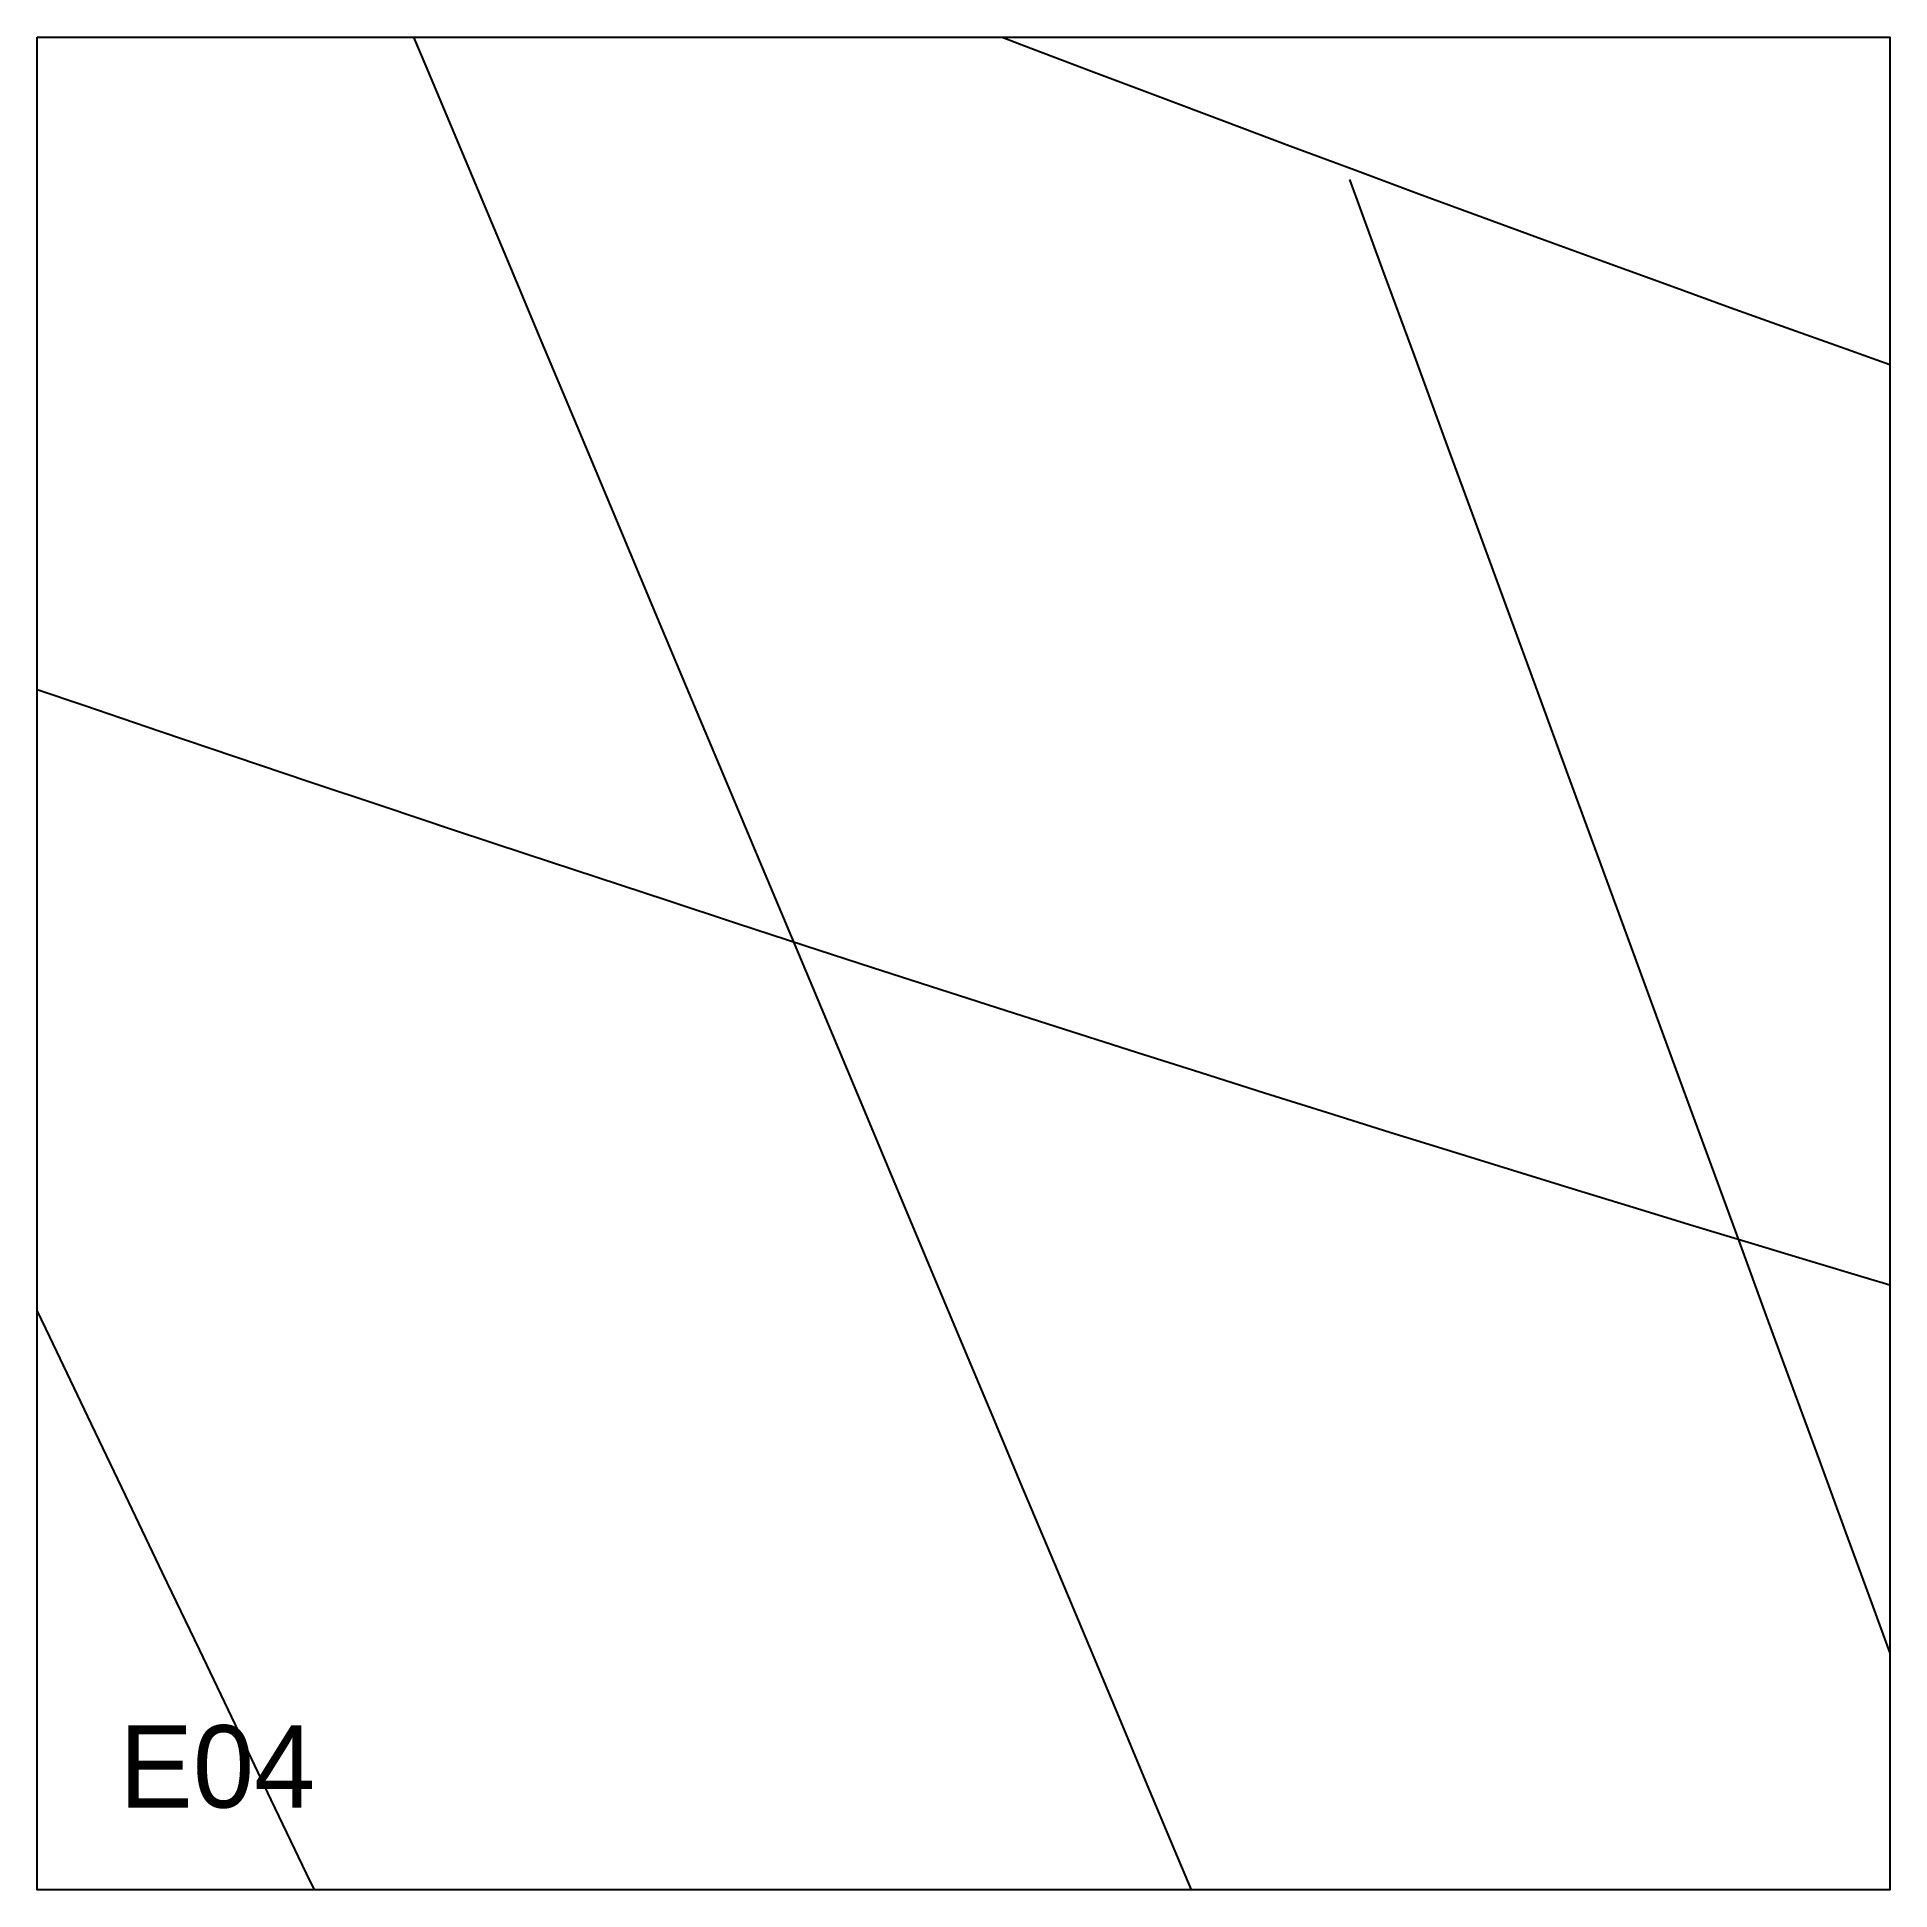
# Model space of a CAD drawing. Header units: millimetres. Extents: x 0 to 900, y 0 to 900.
import ezdxf

# ---------------------------------------------------------------- set-up
doc = ezdxf.new("R2010")
doc.units = ezdxf.units.MM
for name, color, linetype in [('CUT', 1, 'Continuous'), ('DECL', 30, 'Continuous'), ('HOUR', 7, 'Continuous'), ('HOUR15', 9, 'Continuous'), ('HOUR30', 8, 'Continuous'), ('ID', 3, 'Continuous')]:
    doc.layers.add(name, color=color, linetype=linetype)

msp = doc.modelspace()

# ---------------------------------------------------------------- linework, layer by layer
at = {"layer": 'CUT'}
msp.add_lwpolyline([(0, 900), (900, 900), (900, 0), (0, 0), (0, 900)], close=True, dxfattribs=at)
at = {"layer": 'DECL'}
for points in [[(468.76, 900), (479.29, 895.98), (512.11, 883.5), (544.59, 871.22), (576.73, 859.12), (608.53, 847.21), (640.02, 835.48), (671.18, 823.93), (702.04, 812.55), (732.59, 801.34), (762.84, 790.3), (792.8, 779.42), (822.47, 768.71), (851.86, 758.16), (880.98, 747.76), (900, 741.01)], [(0, 583.13), (22.71, 575.4), (59.58, 562.89), (96.03, 550.59), (132.04, 538.48), (167.64, 526.56), (202.83, 514.82), (237.62, 503.26), (272.02, 491.89), (306.04, 480.69), (339.68, 469.66), (372.96, 458.8), (405.87, 448.1), (438.44, 437.57), (470.66, 427.2), (502.54, 416.98), (534.09, 406.92), (565.31, 397), (596.22, 387.23), (626.82, 377.61), (657.11, 368.13), (687.1, 358.8), (716.79, 349.59), (746.2, 340.53), (775.33, 331.59), (804.18, 322.79), (832.75, 314.12), (861.06, 305.57), (889.11, 297.14), (900, 293.89)]]:
    msp.add_lwpolyline(points, dxfattribs=at)
at = {"layer": 'HOUR'}
msp.add_lwpolyline([(0, 281.16), (5.99, 268.65), (24.52, 229.95), (42.8, 191.77), (60.85, 154.07), (78.67, 116.86), (96.26, 80.12), (113.63, 43.84), (130.79, 8.01), (134.63, 0)], dxfattribs=at)
at = {"layer": 'HOUR15'}
msp.add_lwpolyline([(182.89, 900), (188.82, 885.86), (207.89, 840.43), (226.68, 795.66), (245.19, 751.54), (263.44, 708.06), (281.43, 665.21), (299.16, 622.95), (316.65, 581.3), (333.89, 540.21), (350.89, 499.7), (367.67, 459.73), (384.22, 420.3), (400.54, 381.4), (416.65, 343.02), (432.55, 305.13), (448.25, 267.74), (463.74, 230.83), (479.03, 194.39), (494.13, 158.41), (509.04, 122.88), (523.77, 87.79), (538.32, 53.13), (552.69, 18.89), (560.62, 0)], dxfattribs=at)
at = {"layer": 'HOUR30'}
msp.add_lwpolyline([(637.47, 830.86), (653.26, 787.8), (668.83, 745.35), (684.17, 703.51), (699.3, 662.26), (714.22, 621.58), (728.93, 581.46), (743.45, 541.89), (757.76, 502.86), (771.89, 464.35), (785.82, 426.35), (799.58, 388.85), (813.15, 351.84), (826.55, 315.31), (839.77, 279.24), (852.83, 243.63), (865.73, 208.47), (878.47, 173.74), (891.04, 139.45), (900, 115.03)], dxfattribs=at)

# ---------------------------------------------------------------- texts
at = {"layer": 'ID'}
msp.add_text('E04', height=40, dxfattribs=at).set_placement((40, 40))

doc.saveas('drawing.dxf')
